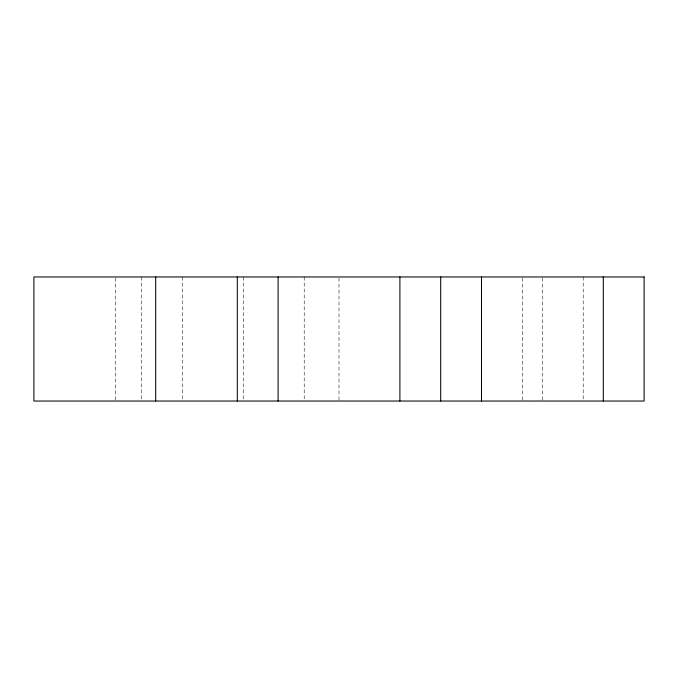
<?xml version="1.0" encoding="UTF-8"?>
<svg xmlns="http://www.w3.org/2000/svg" width="678" height="678" viewBox="0 0 678 678"><rect width="100%" height="100%" fill="white"/><g stroke="black" fill="none" stroke-linecap="round" stroke-linejoin="round"><path stroke-width="0.51" stroke-dasharray="3.39 2.54" d="M583.199 276.963L583.199 399.986M542.4 278.014L542.4 399.986M522.306 278.014L522.306 399.986M339 278.014L339 401.037M304.21 276.963L304.21 399.986M243.309 276.963L243.309 399.986M182.407 276.963L182.407 399.986M141.609 276.963L141.609 399.986M115.506 278.014L115.506 399.986"/><path stroke-width="1.02" d="M603.301 276.963L603.301 401.037M481.499 276.963L481.499 401.037M440.7 276.963L440.7 401.037M399.901 276.963L399.901 401.037M278.099 276.963L278.099 401.037M237.3 276.963L237.3 401.037M155.703 276.963L155.703 401.037M644.1 276.963L33.9 276.963L33.908 401.037L644.1 401.037L644.1 276.963"/></g></svg>
